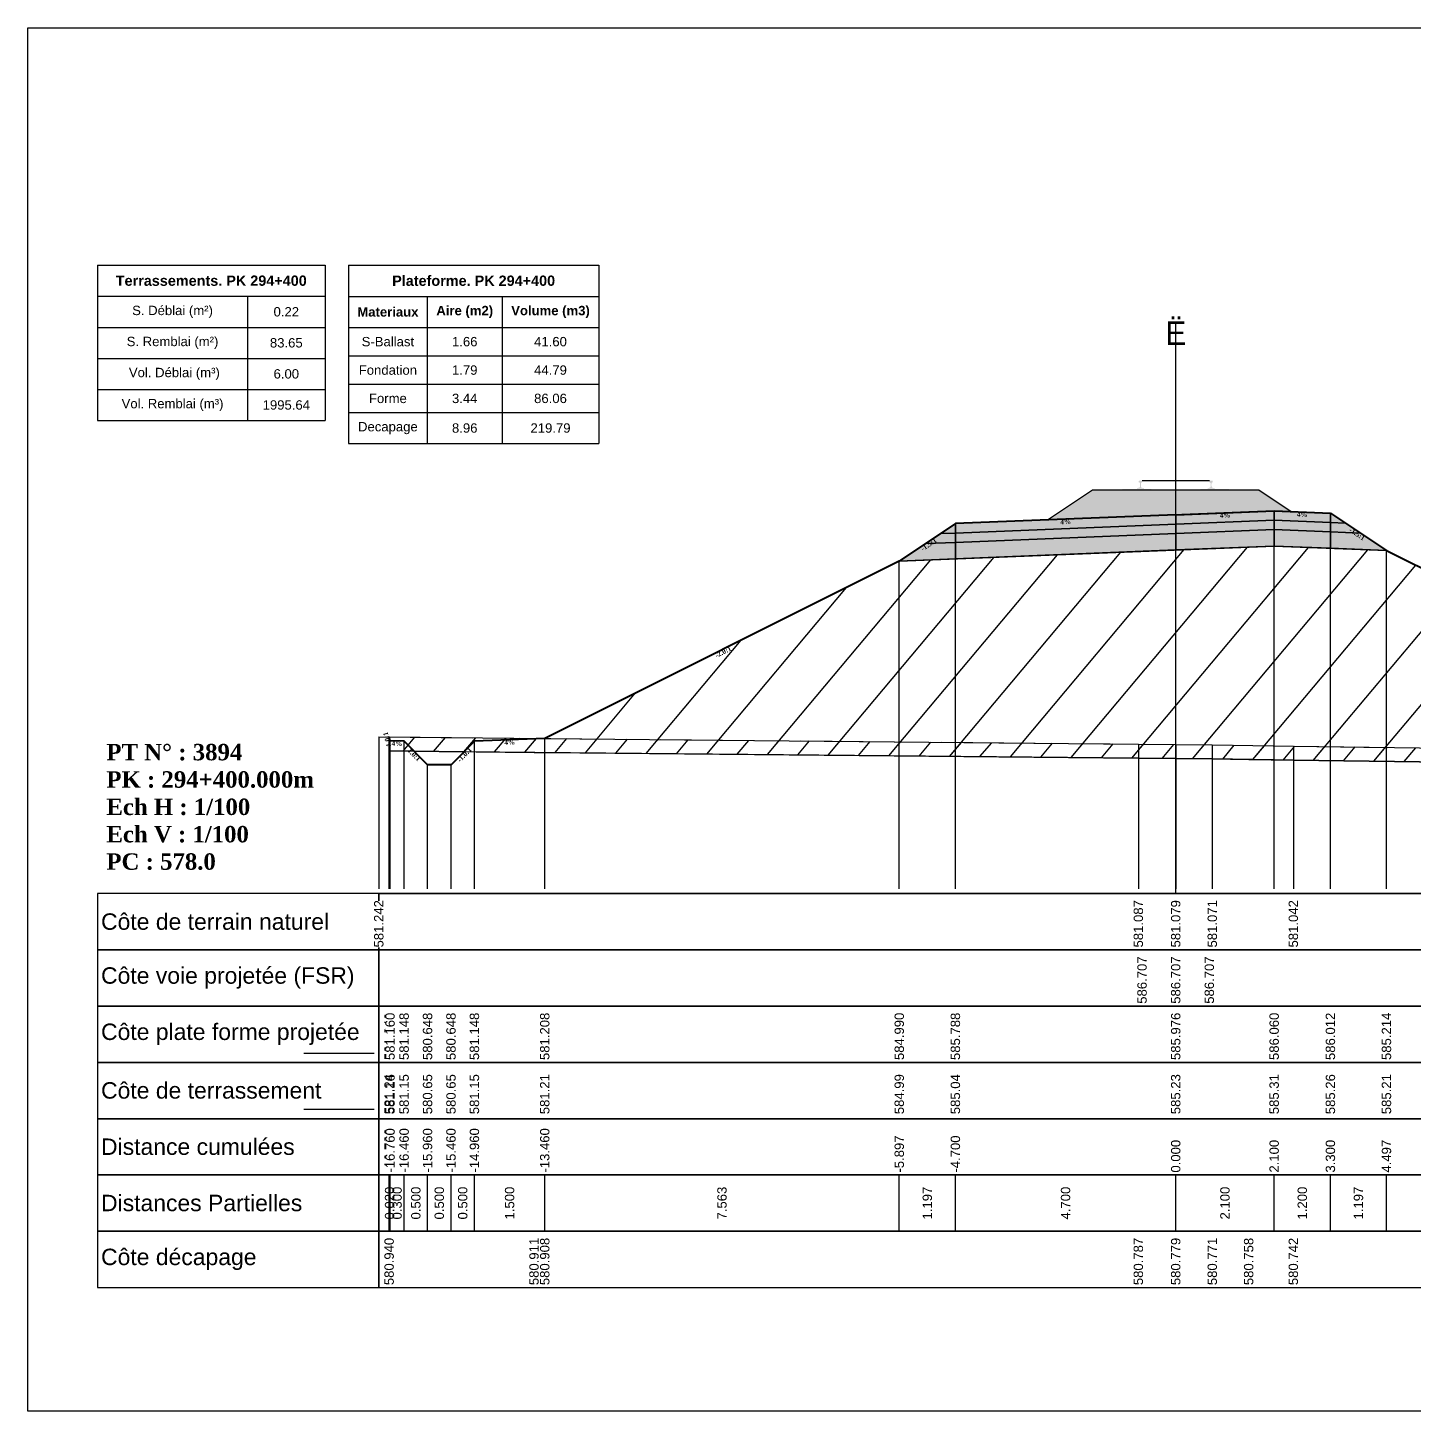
# Model space of a CAD drawing. Header units: millimetres. Extents: x 2762 to 3076, y 916 to 3305.
# Drawn here: x 2797.56 to 2827.14, y 2289.65 to 2319.15 of the extents above; entities that cross this region are included whole.
import ezdxf

# ---------------------------------------------------------------- set-up
doc = ezdxf.new("R2010")
doc.units = ezdxf.units.MM
doc.header["$LTSCALE"] = 2
doc.linetypes.add('CACHE', pattern=[9.525, 6.35, -3.175])
doc.linetypes.add('DASHED', pattern=[0.75, 0.5, -0.25])
for name, color, linetype in [('C-ANNO-TABL', 1, 'Continuous'), ('C-ANNO-TABL-TEXT', 150, 'Continuous'), ('C-ANNO-TABL-TITL', 150, 'Continuous'), ('C-ANNO-TABL-TTBL', 5, 'Continuous'), ('C-ROAD-CORR', 5, 'Continuous'), ('C-ROAD-SCTN', 7, 'Continuous')]:
    doc.layers.add(name, color=color, linetype=linetype)
doc.styles.add('ARIAL', font='arial.ttf')
doc.styles.add('C3D_Etiquette', font='romans.shx')
doc.styles.add('C3D_Profil_Travers', font='romans.shx')
doc.styles.get("Standard").update_dxf_attribs({"font": 'arial.ttf'})

msp = doc.modelspace()

# ---------------------------------------------------------------- hatches: boundary and pattern name
at = {"linetype": 'Continuous', "lineweight": -3}
msp.add_hatch(color=254, dxfattribs=at).paths.add_polyline_path([(2820.837, 2309.107), (2820.837, 2309.292), (2820.952, 2309.313), (2821.3, 2309.313), (2821.3, 2309.319), (2821.226, 2309.319), (2821.226, 2309.328), (2821.227, 2309.329), (2821.229, 2309.33), (2821.23, 2309.331), (2821.25, 2309.332), (2821.253, 2309.333), (2821.256, 2309.334), (2821.284, 2309.344), (2821.287, 2309.346), (2821.288, 2309.347), (2821.289, 2309.348), (2821.29, 2309.353), (2821.291, 2309.36), (2821.292, 2309.369), (2821.293, 2309.379), (2821.293, 2309.403), (2821.292, 2309.419), (2821.292, 2309.425), (2821.291, 2309.431), (2821.29, 2309.436), (2821.29, 2309.437), (2821.289, 2309.441), (2821.288, 2309.443), (2821.287, 2309.444), (2821.286, 2309.445), (2821.285, 2309.446), (2821.269, 2309.452), (2821.267, 2309.453), (2821.266, 2309.454), (2821.265, 2309.456), (2821.265, 2309.458), (2821.265, 2309.476), (2821.266, 2309.481), (2821.267, 2309.483), (2821.269, 2309.485), (2821.271, 2309.487), (2821.274, 2309.488), (2821.275, 2309.489), (2821.279, 2309.489), (2821.283, 2309.49), (2821.286, 2309.49), (2821.29, 2309.49), (2821.295, 2309.491), (2821.298, 2309.491), (2821.301, 2309.491), (2821.305, 2309.491), (2821.308, 2309.491), (2821.312, 2309.49), (2821.317, 2309.49), (2821.32, 2309.49), (2821.324, 2309.489), (2821.328, 2309.489), (2821.329, 2309.488), (2821.331, 2309.487), (2821.334, 2309.485), (2821.336, 2309.483), (2821.337, 2309.481), (2821.337, 2309.476), (2821.337, 2309.458), (2821.337, 2309.456), (2821.337, 2309.454), (2821.336, 2309.453), (2821.334, 2309.452), (2821.318, 2309.446), (2821.317, 2309.445), (2821.315, 2309.444), (2821.314, 2309.443), (2821.314, 2309.441), (2821.313, 2309.437), (2821.312, 2309.436), (2821.312, 2309.431), (2821.311, 2309.425), (2821.31, 2309.419), (2821.31, 2309.403), (2821.31, 2309.379), (2821.311, 2309.369), (2821.312, 2309.36), (2821.313, 2309.353), (2821.314, 2309.348), (2821.315, 2309.347), (2821.316, 2309.346), (2821.318, 2309.344), (2821.347, 2309.334), (2821.35, 2309.333), (2821.353, 2309.332), (2821.373, 2309.331), (2821.374, 2309.33), (2821.375, 2309.329), (2821.376, 2309.328), (2821.376, 2309.319), (2821.302, 2309.319), (2821.302, 2309.313), (2821.506, 2309.313), (2821.638, 2309.282), (2822.472, 2309.282), (2822.603, 2309.313), (2822.807, 2309.313), (2822.807, 2309.319), (2822.733, 2309.319), (2822.733, 2309.328), (2822.734, 2309.329), (2822.736, 2309.33), (2822.737, 2309.331), (2822.757, 2309.332), (2822.76, 2309.333), (2822.763, 2309.334), (2822.791, 2309.344), (2822.794, 2309.346), (2822.795, 2309.347), (2822.796, 2309.348), (2822.797, 2309.353), (2822.798, 2309.36), (2822.799, 2309.369), (2822.8, 2309.379), (2822.8, 2309.403), (2822.799, 2309.419), (2822.799, 2309.425), (2822.798, 2309.431), (2822.797, 2309.436), (2822.797, 2309.437), (2822.796, 2309.441), (2822.795, 2309.443), (2822.794, 2309.444), (2822.793, 2309.445), (2822.792, 2309.446), (2822.776, 2309.452), (2822.774, 2309.453), (2822.773, 2309.454), (2822.772, 2309.456), (2822.772, 2309.458), (2822.772, 2309.476), (2822.773, 2309.481), (2822.774, 2309.483), (2822.776, 2309.485), (2822.778, 2309.487), (2822.781, 2309.488), (2822.782, 2309.489), (2822.786, 2309.489), (2822.79, 2309.49), (2822.793, 2309.49), (2822.797, 2309.49), (2822.802, 2309.491), (2822.805, 2309.491), (2822.808, 2309.491), (2822.812, 2309.491), (2822.815, 2309.491), (2822.819, 2309.49), (2822.824, 2309.49), (2822.827, 2309.49), (2822.831, 2309.489), (2822.835, 2309.489), (2822.836, 2309.488), (2822.838, 2309.487), (2822.841, 2309.485), (2822.843, 2309.483), (2822.844, 2309.481), (2822.844, 2309.476), (2822.844, 2309.458), (2822.844, 2309.456), (2822.844, 2309.454), (2822.843, 2309.453), (2822.841, 2309.452), (2822.825, 2309.446), (2822.824, 2309.445), (2822.822, 2309.444), (2822.821, 2309.443), (2822.821, 2309.441), (2822.82, 2309.437), (2822.819, 2309.436), (2822.819, 2309.431), (2822.818, 2309.425), (2822.817, 2309.419), (2822.817, 2309.403), (2822.817, 2309.379), (2822.818, 2309.369), (2822.819, 2309.36), (2822.82, 2309.353), (2822.821, 2309.348), (2822.822, 2309.347), (2822.823, 2309.346), (2822.825, 2309.344), (2822.854, 2309.334), (2822.857, 2309.333), (2822.86, 2309.332), (2822.88, 2309.331), (2822.881, 2309.33), (2822.882, 2309.329), (2822.883, 2309.328), (2822.883, 2309.319), (2822.809, 2309.319), (2822.809, 2309.313), (2823.157, 2309.313), (2823.272, 2309.292), (2823.272, 2309.107)])
h = msp.add_hatch(dxfattribs=at)
h.set_pattern_fill('GRAVEL', color=252, scale=0.009, style=0)
h.set_pattern_definition([(228.0128, (2819.486781, 2308.878967), (-1.8288, -2.0574), [0.030755, -3.0447435]), (184.96974, (2819.466207, 2308.856107), (2.743199999, 0.228600013), [0.0527764, -5.2248644]), (132.51045, (2819.413629, 2308.851535), (2.286, -2.5146), [0.0372133, -3.684125]), (267.2737, (2819.324475, 2308.794385), (0.2286, 4.572), [0.0480604, -4.7579794]), (292.83365, (2819.322189, 2308.746379), (-1.143, 2.7432), [0.047127, -4.6655827]), (357.2737, (2819.340477, 2308.702945), (-4.572, 0.2286), [0.0480604, -4.7579794]), (37.69424, (2819.388483, 2308.700659), (-2.9718, -2.286), [0.0635574, -6.2921804]), (72.25533, (2819.438775, 2308.739521), (1.6002, 5.0292), [0.0600048, -5.940473]), (121.42957, (2819.457063, 2308.796671), (-1.8288, 2.9718), [0.048223, -4.774099]), (175.23636, (2819.431917, 2308.837819), (2.5146, -0.2286), [0.055054, -2.697654]), (222.39744, (2819.377053, 2308.842391), (-2.7432, -2.5146), [0.071197, -7.0485095]), (138.81407, (2819.55079, 2308.792099), (-1.6002, 1.3716), [0.0243004, -2.405751]), (171.46923, (2819.532501, 2308.808101), (2.9718, -0.4572), [0.0462314, -4.5769175]), (225, (2819.48678, 2308.81496), (-3e-17, -0.2286), [0.032329, -0.29096]), (203.1986, (2819.47078, 2308.84239), (1.143, 0.4572), [0.01741, -1.723556]), (291.8014, (2819.454777, 2308.835533), (-0.2286, 0.6858), [0.024621, -1.206428]), (30.9638, (2819.46392, 2308.812673), (0.6858, 0.4572), [0.039989, -1.292967]), (161.565, (2819.49821, 2308.83325), (0.4572, -0.2286), [0.028916, -0.693981]), (16.38954, (2819.322189, 2308.835533), (2.286, 0.6858), [0.040508, -4.0102944]), (70.34618, (2819.361051, 2308.846963), (-0.9144, -2.5146), [0.033984, -3.3643994]), (293.1986, (2819.49821, 2308.878967), (-0.4572, 1.143), [0.034819, -1.7061465]), (343.61046, (2819.511927, 2308.846963), (-2.286, 0.6858), [0.040508, -4.0102944]), (339.44395, (2819.32219, 2308.6938), (-1.143, 0.4572), [0.039063, -1.914096]), (294.77514, (2819.358765, 2308.680085), (-1.143, 2.5146), [0.0327305, -3.2403234]), (66.8014, (2819.500497, 2308.650367), (0.4572, 1.143), [0.034819, -1.7061465]), (17.35402, (2819.514213, 2308.682371), (-2.9718, -0.9144), [0.0383204, -3.793714]), (69.44395, (2819.388483, 2308.650367), (-0.4572, -1.143), [0.0195316, -1.933628]), (101.3099, (2819.48678, 2308.650367), (-0.2286, 0.9144), [0.011656, -1.1539795]), (165.9638, (2819.484495, 2308.661797), (0.6858, -0.2286), [0.047127, -0.895415]), (186.009, (2819.438775, 2308.673227), (2.286, 0.2286), [0.043674, -4.323723]), (303.69, (2819.46392, 2308.7921), (-0.2286, 0.4572), [0.032969, -0.79126]), (353.15723, (2819.482209, 2308.764667), (3.8862, -0.4572), [0.05756, -5.698441]), (60.9454, (2819.53936, 2308.757809), (-0.9144, -1.6002), [0.023536, -2.330045]), (90, (2819.5508, 2308.77838), (-0.2286, 0.2286), [0.013716, -0.214884]), (120.25644, (2819.434203, 2308.680085), (0.9144, -1.6002), [0.031758, -3.1440547]), (48.0128, (2819.418201, 2308.707517), (1.8288, 2.0574), [0.06151, -3.0139886]), (0, (2819.45935, 2308.75324), (0.2286, 0.2286), [0.059436, -0.169164]), (325.30485, (2819.518785, 2308.753237), (2.286, -1.6002), [0.036145, -3.5783385]), (254.0546, (2819.548503, 2308.732663), (-0.2286, -0.9144), [0.033285, -1.6309485]), (207.64598, (2819.539359, 2308.700659), (-4.3434, -2.286), [0.054193, -5.365122]), (175.42608, (2819.491353, 2308.675513), (-2.9718, 0.2286), [0.0573327, -5.675926])])
h.paths.add_polyline_path([(2819.322, 2308.65), (2820.28, 2309.289), (2823.83, 2309.289), (2824.519, 2308.829), (2824.155, 2308.844)])
h = msp.add_hatch(color=30, dxfattribs=at)
h.paths.add_polyline_path([(2825.355, 2308.396), (2825.355, 2308.596), (2825.674, 2308.583), (2825.993, 2308.37)])
h.paths.add_polyline_path([(2824.155, 2308.444), (2824.155, 2308.644), (2825.355, 2308.596), (2825.355, 2308.396)])
h.paths.add_polyline_path([(2822.055, 2308.36), (2822.055, 2308.56), (2824.155, 2308.644), (2824.155, 2308.444)])
h.paths.add_polyline_path([(2817.355, 2308.172), (2817.355, 2308.372), (2822.055, 2308.56), (2822.055, 2308.36)])
h.paths.add_polyline_path([(2816.716, 2308.146), (2817.035, 2308.359), (2817.355, 2308.372), (2817.355, 2308.172)])
h = msp.add_hatch(color=11, dxfattribs=at)
h.paths.add_polyline_path([(2825.355, 2308.596), (2825.355, 2308.796), (2825.674, 2308.583)])
h.paths.add_polyline_path([(2824.155, 2308.644), (2824.155, 2308.844), (2825.355, 2308.796), (2825.355, 2308.596)])
h.paths.add_polyline_path([(2822.055, 2308.56), (2822.055, 2308.76), (2824.155, 2308.844), (2824.155, 2308.644)])
h.paths.add_polyline_path([(2817.355, 2308.372), (2817.355, 2308.572), (2822.055, 2308.76), (2822.055, 2308.56)])
h.paths.add_polyline_path([(2817.035, 2308.359), (2817.355, 2308.572), (2817.355, 2308.372)])
h = msp.add_hatch(color=83, dxfattribs=at)
h.paths.add_polyline_path([(2825.355, 2308.046), (2825.355, 2308.396), (2825.993, 2308.37), (2826.551, 2307.998)])
h.paths.add_polyline_path([(2824.155, 2308.094), (2824.155, 2308.444), (2825.355, 2308.396), (2825.355, 2308.046)])
h.paths.add_polyline_path([(2822.055, 2308.01), (2822.055, 2308.36), (2824.155, 2308.444), (2824.155, 2308.094)])
h.paths.add_polyline_path([(2817.355, 2307.822), (2817.355, 2308.172), (2822.055, 2308.36), (2822.055, 2308.01)])
h.paths.add_polyline_path([(2816.158, 2307.774), (2816.716, 2308.146), (2817.355, 2308.172), (2817.355, 2307.822)])
h = msp.add_hatch(dxfattribs=at)
h.set_pattern_fill('_U', color=3, angle=50, style=0, pattern_type=0)
h.set_pattern_definition([(50, (2806.8713, 2303.7088), (-0.766044, 0.642788), [])])
h.paths.add_polyline_path([(2806.871, 2303.709), (2807.095, 2303.932), (2808.595, 2303.992), (2816.158, 2307.774), (2824.155, 2308.094), (2826.551, 2307.998), (2835.151, 2303.698), (2835.151, 2303.398), (2824.564, 2303.526), (2822.835, 2303.554), (2821.258, 2303.571)])
h.paths.add_polyline_path([(2805.275, 2303.724), (2805.275, 2304.024), (2805.295, 2303.944), (2805.595, 2303.932), (2805.808, 2303.719)])
h = msp.add_hatch(dxfattribs=at)
h.set_pattern_fill('_U', color=150, scale=0.5, angle=50, style=0, pattern_type=0)
h.set_pattern_definition([(50, (2806.87126, 2303.7088), (-0.383022, 0.321394), [])])
h.paths.add_polyline_path([(2806.871, 2303.709), (2807.095, 2303.932), (2808.595, 2303.992), (2821.258, 2303.871), (2822.835, 2303.854), (2824.564, 2303.826), (2835.151, 2303.698), (2835.151, 2303.398), (2824.564, 2303.526), (2822.835, 2303.554), (2821.258, 2303.571)])
h.paths.add_polyline_path([(2805.275, 2304.024), (2808.595, 2303.992), (2807.095, 2303.932), (2806.871, 2303.709), (2805.808, 2303.719), (2805.595, 2303.932), (2805.295, 2303.944)])
h.paths.add_polyline_path([(2805.275, 2303.724), (2805.275, 2304.024), (2805.295, 2303.944), (2805.595, 2303.932), (2805.808, 2303.719)])

# ---------------------------------------------------------------- linework, layer by layer
at = {"color": 7, "linetype": 'Continuous', "lineweight": -3}
for p, q in [((2822.055, 2300.684), (2822.055, 2312.884)), ((2805.054, 2300.684), (2839.056, 2300.684)), ((2805.275, 2293.484), (2805.275, 2294.684)), ((2805.295, 2293.484), (2805.295, 2294.684)), ((2805.295, 2293.484), (2805.295, 2294.684)), ((2805.595, 2293.484), (2805.595, 2294.684)), ((2805.595, 2293.484), (2805.595, 2294.684)), ((2806.095, 2293.484), (2806.095, 2294.684)), ((2806.095, 2293.484), (2806.095, 2294.684)), ((2806.595, 2293.484), (2806.595, 2294.684)), ((2806.595, 2293.484), (2806.595, 2294.684)), ((2807.095, 2293.484), (2807.095, 2294.684)), ((2807.095, 2293.484), (2807.095, 2294.684)), ((2808.595, 2293.484), (2808.595, 2294.684)), ((2808.595, 2293.484), (2808.595, 2294.684)), ((2816.158, 2293.484), (2816.158, 2294.684)), ((2816.158, 2293.484), (2816.158, 2294.684)), ((2817.355, 2293.484), (2817.355, 2294.684)), ((2817.355, 2293.484), (2817.355, 2294.684)), ((2822.055, 2293.484), (2822.055, 2294.684)), ((2822.055, 2293.484), (2822.055, 2294.684)), ((2824.155, 2293.484), (2824.155, 2294.684)), ((2824.155, 2293.484), (2824.155, 2294.684)), ((2825.355, 2293.484), (2825.355, 2294.684)), ((2825.355, 2293.484), (2825.355, 2294.684)), ((2826.551, 2293.484), (2826.551, 2294.684)), ((2826.551, 2293.484), (2826.551, 2294.684))]:
    msp.add_line(p, q, dxfattribs=at)
at = {"color": 251, "linetype": 'Continuous', "lineweight": -3}
for p, q in [((2819.322, 2308.65), (2820.28, 2309.289)), ((2820.28, 2309.289), (2823.83, 2309.289)), ((2823.83, 2309.289), (2824.519, 2308.829)), ((2817.035, 2308.359), (2817.355, 2308.572)), ((2817.355, 2308.572), (2822.055, 2308.76)), ((2817.355, 2308.372), (2817.355, 2308.572)), ((2817.355, 2308.572), (2817.355, 2308.372)), ((2822.055, 2308.56), (2817.355, 2308.372)), ((2824.155, 2308.844), (2819.322, 2308.65)), ((2822.055, 2308.76), (2824.155, 2308.844)), ((2822.055, 2308.56), (2822.055, 2308.76)), ((2822.055, 2308.76), (2822.055, 2308.56)), ((2824.155, 2308.644), (2822.055, 2308.56)), ((2824.519, 2308.829), (2824.155, 2308.844)), ((2824.155, 2308.644), (2824.155, 2308.844)), ((2824.155, 2308.844), (2825.355, 2308.796)), ((2824.155, 2308.844), (2824.155, 2308.644)), ((2825.355, 2308.596), (2824.155, 2308.644)), ((2825.355, 2308.596), (2825.355, 2308.796)), ((2825.355, 2308.796), (2825.674, 2308.583)), ((2825.355, 2308.796), (2825.355, 2308.596)), ((2825.674, 2308.583), (2825.355, 2308.596)), ((2817.355, 2308.372), (2817.035, 2308.359))]:
    msp.add_line(p, q, dxfattribs=at)
at = {"color": 53, "linetype": 'Continuous', "lineweight": -3}
for p, q in [((2817.355, 2308.372), (2822.055, 2308.56)), ((2822.055, 2308.56), (2824.155, 2308.644)), ((2822.055, 2308.36), (2822.055, 2308.56)), ((2822.055, 2308.56), (2822.055, 2308.36)), ((2824.155, 2308.444), (2824.155, 2308.644)), ((2824.155, 2308.644), (2825.355, 2308.596)), ((2824.155, 2308.644), (2824.155, 2308.444)), ((2825.355, 2308.396), (2825.355, 2308.596)), ((2825.355, 2308.596), (2825.674, 2308.583)), ((2825.355, 2308.596), (2825.355, 2308.396)), ((2825.674, 2308.583), (2825.993, 2308.37)), ((2816.716, 2308.146), (2817.035, 2308.359)), ((2817.035, 2308.359), (2817.355, 2308.372)), ((2817.355, 2308.172), (2817.355, 2308.372)), ((2817.355, 2308.372), (2817.355, 2308.172)), ((2822.055, 2308.36), (2817.355, 2308.172)), ((2817.355, 2308.172), (2822.055, 2308.36)), ((2824.155, 2308.444), (2822.055, 2308.36)), ((2822.055, 2308.36), (2824.155, 2308.444)), ((2822.055, 2308.01), (2822.055, 2308.36)), ((2822.055, 2308.36), (2822.055, 2308.01)), ((2825.355, 2308.396), (2824.155, 2308.444)), ((2824.155, 2308.094), (2824.155, 2308.444)), ((2824.155, 2308.444), (2825.355, 2308.396)), ((2824.155, 2308.444), (2824.155, 2308.094)), ((2825.993, 2308.37), (2825.355, 2308.396)), ((2825.355, 2308.046), (2825.355, 2308.396)), ((2825.355, 2308.396), (2825.993, 2308.37)), ((2825.355, 2308.396), (2825.355, 2308.046)), ((2825.993, 2308.37), (2826.551, 2307.998)), ((2816.158, 2307.774), (2816.716, 2308.146)), ((2817.355, 2308.172), (2816.716, 2308.146)), ((2816.716, 2308.146), (2817.355, 2308.172)), ((2817.355, 2307.822), (2817.355, 2308.172)), ((2817.355, 2308.172), (2817.355, 2307.822)), ((2822.055, 2308.01), (2817.355, 2307.822)), ((2824.155, 2308.094), (2822.055, 2308.01)), ((2825.355, 2308.046), (2824.155, 2308.094)), ((2826.551, 2307.998), (2825.355, 2308.046)), ((2817.355, 2307.822), (2816.158, 2307.774))]:
    msp.add_line(p, q, dxfattribs=at)
at = {"color": 253, "linetype": 'Continuous', "lineweight": -3}
for p, q in [((2816.158, 2307.774), (2824.155, 2308.094)), ((2824.155, 2308.094), (2826.551, 2307.998)), ((2826.551, 2307.998), (2835.151, 2303.698)), ((2808.595, 2303.992), (2816.158, 2307.774)), ((2805.275, 2304.024), (2808.595, 2303.992)), ((2805.295, 2303.944), (2805.275, 2304.024)), ((2805.275, 2303.724), (2805.275, 2304.024)), ((2805.275, 2304.024), (2805.295, 2303.944)), ((2805.275, 2303.724), (2805.275, 2304.024)), ((2805.275, 2304.024), (2805.295, 2303.944)), ((2805.595, 2303.932), (2805.295, 2303.944)), ((2805.295, 2303.944), (2805.595, 2303.932)), ((2805.295, 2303.944), (2805.595, 2303.932)), ((2805.808, 2303.719), (2805.595, 2303.932)), ((2805.595, 2303.932), (2805.808, 2303.719)), ((2805.595, 2303.932), (2805.808, 2303.719)), ((2806.871, 2303.709), (2807.095, 2303.932)), ((2807.095, 2303.932), (2806.871, 2303.709)), ((2806.871, 2303.709), (2807.095, 2303.932)), ((2807.095, 2303.932), (2808.595, 2303.992)), ((2808.595, 2303.992), (2807.095, 2303.932)), ((2807.095, 2303.932), (2808.595, 2303.992)), ((2808.595, 2303.992), (2821.258, 2303.871)), ((2821.258, 2303.871), (2822.835, 2303.854)), ((2822.835, 2303.854), (2824.564, 2303.826)), ((2824.564, 2303.826), (2835.151, 2303.698)), ((2805.808, 2303.719), (2805.275, 2303.724)), ((2805.808, 2303.719), (2805.275, 2303.724)), ((2806.871, 2303.709), (2805.808, 2303.719)), ((2805.808, 2303.719), (2806.871, 2303.709)), ((2806.095, 2303.432), (2805.808, 2303.719)), ((2806.871, 2303.709), (2806.595, 2303.432)), ((2821.258, 2303.571), (2806.871, 2303.709)), ((2821.258, 2303.571), (2806.871, 2303.709)), ((2822.835, 2303.554), (2821.258, 2303.571)), ((2822.835, 2303.554), (2821.258, 2303.571)), ((2824.564, 2303.526), (2822.835, 2303.554)), ((2824.564, 2303.526), (2822.835, 2303.554)), ((2806.595, 2303.432), (2806.095, 2303.432)), ((2835.151, 2303.398), (2824.564, 2303.526)), ((2835.151, 2303.398), (2824.564, 2303.526))]:
    msp.add_line(p, q, dxfattribs=at)
at = {"color": 8, "linetype": 'CACHE', "lineweight": -3}
for p, q in [((2822.055, 2300.784), (2822.055, 2308.01)), ((2822.055, 2300.784), (2822.055, 2308.01)), ((2824.155, 2300.784), (2824.155, 2308.094)), ((2825.355, 2300.784), (2825.355, 2308.046)), ((2826.551, 2300.784), (2826.551, 2307.998)), ((2816.158, 2300.784), (2816.158, 2307.774)), ((2817.355, 2300.784), (2817.355, 2307.822)), ((2805.275, 2300.784), (2805.275, 2304.024)), ((2805.295, 2300.784), (2805.295, 2303.944)), ((2805.595, 2300.784), (2805.595, 2303.932)), ((2807.095, 2300.784), (2807.095, 2303.932)), ((2808.595, 2300.784), (2808.595, 2303.992)), ((2806.095, 2300.784), (2806.095, 2303.432)), ((2806.595, 2300.784), (2806.595, 2303.432))]:
    msp.add_line(p, q, dxfattribs=at)
at = {"color": 105, "linetype": 'DASHED', "lineweight": -3, "ltscale": 2}
for p, q in [((2805.055, 2304.026), (2821.258, 2303.871)), ((2821.258, 2303.871), (2822.055, 2303.862)), ((2822.055, 2303.862), (2822.835, 2303.854)), ((2822.835, 2303.854), (2824.564, 2303.826)), ((2824.564, 2303.826), (2839.055, 2303.651))]:
    msp.add_line(p, q, dxfattribs=at)
at = {"color": 98, "linetype": 'CACHE', "lineweight": -3}
for p, q in [((2805.055, 2304.026), (2805.055, 2300.784)), ((2821.258, 2303.871), (2821.258, 2300.784)), ((2822.055, 2303.862), (2822.055, 2300.784)), ((2822.835, 2303.854), (2822.835, 2300.784)), ((2824.564, 2303.826), (2824.564, 2300.784))]:
    msp.add_line(p, q, dxfattribs=at)
at = {"color": 6, "linetype": 'Continuous', "lineweight": -3}
for p, q in [((2805.275, 2303.724), (2808.366, 2303.694)), ((2808.366, 2303.694), (2808.595, 2303.692)), ((2808.595, 2303.692), (2821.258, 2303.571)), ((2821.258, 2303.571), (2822.055, 2303.562)), ((2822.055, 2303.562), (2822.835, 2303.554)), ((2822.835, 2303.554), (2823.611, 2303.542)), ((2823.611, 2303.542), (2824.564, 2303.526)), ((2824.564, 2303.526), (2835.151, 2303.398))]:
    msp.add_line(p, q, dxfattribs=at)
at = {"color": 154, "linetype": 'Continuous', "lineweight": -3}
msp.add_line((2803.454, 2297.284), (2804.954, 2297.284), dxfattribs=at)
at = {"color": 1, "linetype": 'Continuous', "lineweight": -3}
msp.add_line((2803.454, 2296.084), (2804.954, 2296.084), dxfattribs=at)
at = {"color": 7, "linetype": 'Continuous', "lineweight": -3}
for points in [[(2805.054, 2299.484), (2805.054, 2300.684), (2799.054, 2300.684), (2799.054, 2299.484)], [(2805.054, 2299.484), (2839.056, 2299.484), (2839.056, 2300.684), (2805.054, 2300.684)], [(2805.054, 2298.284), (2805.054, 2299.484), (2799.054, 2299.484), (2799.054, 2298.284)], [(2805.054, 2298.284), (2839.056, 2298.284), (2839.056, 2299.484), (2805.054, 2299.484)], [(2805.054, 2297.084), (2805.054, 2298.284), (2799.054, 2298.284), (2799.054, 2297.084)], [(2805.054, 2297.084), (2839.056, 2297.084), (2839.056, 2298.284), (2805.054, 2298.284)], [(2805.054, 2295.884), (2805.054, 2297.084), (2799.054, 2297.084), (2799.054, 2295.884)], [(2805.054, 2295.884), (2839.056, 2295.884), (2839.056, 2297.084), (2805.054, 2297.084)], [(2805.054, 2294.684), (2805.054, 2295.884), (2799.054, 2295.884), (2799.054, 2294.684)], [(2805.054, 2294.684), (2839.056, 2294.684), (2839.056, 2295.884), (2805.054, 2295.884)], [(2805.054, 2293.484), (2805.054, 2294.684), (2799.054, 2294.684), (2799.054, 2293.484)], [(2805.054, 2293.484), (2839.056, 2293.484), (2839.056, 2294.684), (2805.054, 2294.684)], [(2805.054, 2292.284), (2805.054, 2293.484), (2799.054, 2293.484), (2799.054, 2292.284)], [(2805.054, 2292.284), (2839.056, 2292.284), (2839.056, 2293.484), (2805.054, 2293.484)]]:
    msp.add_3dface(points, dxfattribs=at)
at = {"layer": 'C-ANNO-TABL', "color": 7, "linetype": 'Continuous', "lineweight": -3}
for p, q in [((2799.054, 2313.419), (2802.255, 2313.419)), ((2802.255, 2313.419), (2803.907, 2313.419)), ((2802.255, 2313.419), (2802.255, 2312.757)), ((2804.407, 2313.416), (2806.089, 2313.416)), ((2806.089, 2313.416), (2807.685, 2313.416)), ((2806.089, 2313.416), (2806.089, 2312.754)), ((2807.685, 2313.416), (2809.748, 2313.416)), ((2807.685, 2313.416), (2807.685, 2312.754)), ((2799.054, 2312.757), (2802.255, 2312.757)), ((2802.255, 2312.757), (2803.907, 2312.757)), ((2802.255, 2312.757), (2802.255, 2312.095)), ((2804.407, 2312.754), (2806.089, 2312.754)), ((2806.089, 2312.754), (2807.685, 2312.754)), ((2806.089, 2312.754), (2806.089, 2312.147)), ((2807.685, 2312.754), (2809.748, 2312.754)), ((2807.685, 2312.754), (2807.685, 2312.147)), ((2804.407, 2312.147), (2806.089, 2312.147)), ((2806.089, 2312.147), (2807.685, 2312.147)), ((2806.089, 2312.147), (2806.089, 2311.543)), ((2807.685, 2312.147), (2809.748, 2312.147)), ((2807.685, 2312.147), (2807.685, 2311.543)), ((2799.054, 2312.095), (2802.255, 2312.095)), ((2802.255, 2312.095), (2803.907, 2312.095)), ((2802.255, 2312.095), (2802.255, 2311.432)), ((2804.407, 2311.543), (2806.089, 2311.543)), ((2806.089, 2311.543), (2807.685, 2311.543)), ((2806.089, 2311.543), (2806.089, 2310.939)), ((2807.685, 2311.543), (2809.748, 2311.543)), ((2807.685, 2311.543), (2807.685, 2310.939)), ((2799.054, 2311.432), (2802.255, 2311.432)), ((2802.255, 2311.432), (2803.907, 2311.432)), ((2802.255, 2311.432), (2802.255, 2310.77)), ((2804.407, 2310.939), (2806.089, 2310.939)), ((2806.089, 2310.939), (2807.685, 2310.939)), ((2806.089, 2310.939), (2806.089, 2310.28)), ((2807.685, 2310.939), (2809.748, 2310.939)), ((2807.685, 2310.939), (2807.685, 2310.28))]:
    msp.add_line(p, q, dxfattribs=at)
at = {"layer": 'C-ANNO-TABL-TTBL', "color": 7, "linetype": 'Continuous', "lineweight": -3}
for p, q in [((2799.054, 2314.084), (2803.907, 2314.084)), ((2799.054, 2314.084), (2799.054, 2313.419)), ((2803.907, 2314.084), (2803.907, 2313.419)), ((2804.407, 2314.084), (2809.748, 2314.084)), ((2804.407, 2314.084), (2804.407, 2313.416)), ((2809.748, 2314.084), (2809.748, 2313.416)), ((2799.054, 2313.419), (2799.054, 2312.757)), ((2803.907, 2313.419), (2803.907, 2312.757)), ((2804.407, 2313.416), (2804.407, 2312.754)), ((2809.748, 2313.416), (2809.748, 2312.754)), ((2799.054, 2312.757), (2799.054, 2312.095)), ((2803.907, 2312.757), (2803.907, 2312.095)), ((2804.407, 2312.754), (2804.407, 2312.147)), ((2809.748, 2312.754), (2809.748, 2312.147)), ((2804.407, 2312.147), (2804.407, 2311.543)), ((2809.748, 2312.147), (2809.748, 2311.543)), ((2799.054, 2312.095), (2799.054, 2311.432)), ((2803.907, 2312.095), (2803.907, 2311.432)), ((2804.407, 2311.543), (2804.407, 2310.939)), ((2809.748, 2311.543), (2809.748, 2310.939)), ((2799.054, 2311.432), (2799.054, 2310.77)), ((2803.907, 2311.432), (2803.907, 2310.77)), ((2804.407, 2310.939), (2804.407, 2310.28)), ((2809.748, 2310.939), (2809.748, 2310.28)), ((2799.054, 2310.77), (2802.255, 2310.77)), ((2802.255, 2310.77), (2803.907, 2310.77)), ((2804.407, 2310.28), (2806.089, 2310.28)), ((2806.089, 2310.28), (2807.685, 2310.28)), ((2807.685, 2310.28), (2809.748, 2310.28))]:
    msp.add_line(p, q, dxfattribs=at)
at = {"layer": 'C-ROAD-CORR', "color": 1, "linetype": 'Continuous', "lineweight": 40}
for p, q in [((2817.355, 2308.572), (2816.158, 2307.774)), ((2822.055, 2308.76), (2817.355, 2308.572)), ((2822.055, 2308.76), (2824.155, 2308.844)), ((2824.155, 2308.844), (2825.355, 2308.796)), ((2825.355, 2308.796), (2826.551, 2307.998)), ((2826.551, 2307.998), (2835.151, 2303.698)), ((2816.158, 2307.774), (2808.595, 2303.992)), ((2805.295, 2303.944), (2805.275, 2304.024)), ((2805.595, 2303.932), (2805.295, 2303.944)), ((2806.095, 2303.432), (2805.595, 2303.932)), ((2807.095, 2303.932), (2806.595, 2303.432)), ((2808.595, 2303.992), (2807.095, 2303.932)), ((2806.595, 2303.432), (2806.095, 2303.432))]:
    msp.add_line(p, q, dxfattribs=at)
at = {"layer": 'C-ROAD-CORR', "color": 102, "linetype": 'Continuous', "lineweight": -3, "ltscale": 0.5}
for p, q in [((2822.055, 2308.01), (2817.355, 2307.822)), ((2822.055, 2308.01), (2824.155, 2308.094)), ((2824.155, 2308.094), (2825.355, 2308.046)), ((2825.355, 2308.046), (2826.551, 2307.998)), ((2817.355, 2307.822), (2816.158, 2307.774))]:
    msp.add_line(p, q, dxfattribs=at)
at = {"layer": 'C-ROAD-CORR', "color": 1, "linetype": 'Continuous', "lineweight": -3}
for p, q in [((2806.095, 2303.432), (2805.595, 2303.932)), ((2807.095, 2303.932), (2806.595, 2303.432))]:
    msp.add_line(p, q, dxfattribs=at)
at = {"layer": 'C-ROAD-SCTN', "color": 154, "linetype": 'Continuous', "lineweight": -3}
for p, q in [((2821.337, 2309.491), (2822.055, 2309.491)), ((2822.055, 2309.491), (2822.772, 2309.491)), ((2816.158, 2307.774), (2817.355, 2308.572)), ((2817.355, 2308.572), (2822.055, 2308.76)), ((2822.055, 2308.76), (2824.155, 2308.844)), ((2824.155, 2308.844), (2825.355, 2308.796)), ((2825.355, 2308.796), (2826.551, 2307.998)), ((2826.551, 2307.998), (2835.151, 2303.698)), ((2808.595, 2303.992), (2816.158, 2307.774)), ((2805.275, 2304.024), (2805.295, 2303.944)), ((2805.295, 2303.944), (2805.595, 2303.932)), ((2805.595, 2303.932), (2806.095, 2303.432)), ((2806.595, 2303.432), (2807.095, 2303.932)), ((2807.095, 2303.932), (2808.595, 2303.992)), ((2806.095, 2303.432), (2806.595, 2303.432))]:
    msp.add_line(p, q, dxfattribs=at)
at = {"layer": 'C-ROAD-SCTN', "color": 140, "linetype": 'Continuous', "lineweight": -3}
for p, q in [((2819.322, 2308.65), (2820.28, 2309.289)), ((2820.28, 2309.289), (2820.323, 2309.289)), ((2820.323, 2309.289), (2822.055, 2309.289)), ((2822.055, 2309.289), (2823.786, 2309.289)), ((2823.786, 2309.289), (2823.83, 2309.289)), ((2823.83, 2309.289), (2824.519, 2308.829))]:
    msp.add_line(p, q, dxfattribs=at)
at = {"layer": 'C-ROAD-SCTN', "color": 1, "linetype": 'Continuous', "lineweight": -3}
for p, q in [((2817.355, 2307.822), (2822.055, 2308.01)), ((2822.055, 2308.01), (2824.155, 2308.094)), ((2824.155, 2308.094), (2825.355, 2308.046)), ((2825.355, 2308.046), (2826.551, 2307.998)), ((2826.551, 2307.998), (2835.151, 2303.698)), ((2808.595, 2303.992), (2816.158, 2307.774)), ((2816.158, 2307.774), (2817.355, 2307.822)), ((2805.275, 2304.024), (2805.295, 2303.944)), ((2805.295, 2303.944), (2805.595, 2303.932)), ((2805.595, 2303.932), (2806.095, 2303.432)), ((2806.595, 2303.432), (2807.095, 2303.932)), ((2807.095, 2303.932), (2808.595, 2303.992)), ((2806.095, 2303.432), (2806.595, 2303.432))]:
    msp.add_line(p, q, dxfattribs=at)

# ---------------------------------------------------------------- texts
at = {"color": 7, "linetype": 'Continuous', "lineweight": -3}
for s, insert, char_height, attachment_point, style in [('{\\fWingdings|b0|i0|c2|p0;Ë}', (2822.055, 2312.384), 0.5, 8, 'C3D_Profil_Travers'), ('{\\fTimes New Roman|b1|i0|c0|p18;PT N° : 3894\\PPK : 294+400.000m\\PEch H : 1/100\\PEch V : 1/100\\PPC : 578.0}', (2799.243, 2301.184), 0.35, 7, 'C3D_Profil_Travers'), ('{\\fArial|b0|i0|c0|p34;Côte de terrain naturel}', (2799.129, 2300.084), 0.35, 4, 'C3D_Etiquette'), ('{\\fArial|b0|i0|c0|p34;Côte plate forme projetée}', (2799.129, 2297.684), 0.35, 4, 'C3D_Etiquette'), ('{\\fArial|b0|i0|c0|p34;Côte de terrassement}', (2799.129, 2296.484), 0.35, 4, 'C3D_Etiquette'), ('{\\fArial|b0|i0|c0|p34;Distance cumulées}', (2799.129, 2295.284), 0.35, 4, 'C3D_Etiquette'), ('{\\fArial|b0|i0|c0|p34;Distances Partielles}', (2799.129, 2294.084), 0.35, 4, 'C3D_Etiquette'), ('{\\fArial|b0|i0|c0|p34;Côte décapage}', (2799.129, 2292.884), 0.35, 4, 'C3D_Etiquette')]:
    msp.add_mtext(s, dxfattribs=dict(at, insert=insert, char_height=char_height, attachment_point=attachment_point, style=style))
at = {"color": 7, "linetype": 'Continuous', "lineweight": -3, "char_height": 0.1, "style": 'C3D_Etiquette'}
for s, insert, width, attachment_point, rotation in [('{\\fTimes New Roman|b1|i0|c0|p18;4%}', (2819.705, 2308.662), 0.42071, 2, 2.2906), ('{\\fTimes New Roman|b1|i0|c0|p18;4%}', (2823.105, 2308.798), 0.37094, 2, 2.2906), ('{\\fTimes New Roman|b1|i0|c0|p18;4%}', (2824.754, 2308.816), 0.42071, 2, 357.7094), ('{\\fTimes New Roman|b1|i0|c0|p18;-1.5:1}', (2825.951, 2308.393), 0.34598, 2, 326.3099), ('{\\fTimes New Roman|b1|i0|c0|p18;-1.5:1}', (2816.758, 2308.169), 0.34598, 2, 33.6901), ('{\\fTimes New Roman|b1|i0|c0|p18;-2.0:1}', (2812.378, 2305.879), 0.34598, 2, 26.5651), ('{\\fTimes New Roman|b1|i0|c0|p18;1.0:1}', (2805.281, 2303.983), 0.29446, 8, 104.0362), ('{\\fTimes New Roman|b1|i0|c0|p18;4%}', (2805.445, 2303.934), 0.37094, 2, 357.7094), ('{\\fTimes New Roman|b1|i0|c0|p18;4%}', (2807.845, 2303.958), 0.42071, 2, 2.2906), ('{\\fTimes New Roman|b1|i0|c0|p18;1.0:1}', (2805.842, 2303.679), 0.29001, 2, 315), ('{\\fTimes New Roman|b1|i0|c0|p18;-1.0:1}', (2806.848, 2303.679), 0.34598, 2, 45)]:
    msp.add_mtext(s, dxfattribs=dict(at, insert=insert, width=width, attachment_point=attachment_point, rotation=rotation))
at = {"color": 7, "linetype": 'Continuous', "lineweight": -3, "insert": (2799.129, 2298.884), "char_height": 0.35, "attachment_point": 4}
msp.add_mtext('{\\fArial|b0|i0|c0|p34;Côte voie projetée (FSR)}', dxfattribs=at)
at = {"color": 7, "linetype": 'Continuous', "lineweight": -3, "char_height": 0.2, "rotation": 90, "style": 'C3D_Profil_Travers'}
for s, insert, attachment_point in [('{\\fArial|b0|i0|c0|p34;581.24}', (2805.275, 2295.979), 4), ('{\\fArial|b0|i0|c0|p34;581.16}', (2805.295, 2295.979), 4), ('{\\fArial|b0|i0|c0|p34;581.15}', (2805.595, 2295.979), 4), ('{\\fArial|b0|i0|c0|p34;580.65}', (2806.095, 2295.979), 4), ('{\\fArial|b0|i0|c0|p34;580.65}', (2806.595, 2295.979), 4), ('{\\fArial|b0|i0|c0|p34;581.15}', (2807.095, 2295.979), 4), ('{\\fArial|b0|i0|c0|p34;581.21}', (2808.595, 2295.979), 4), ('{\\fArial|b0|i0|c0|p34;584.99}', (2816.158, 2295.979), 4), ('{\\fArial|b0|i0|c0|p34;585.04}', (2817.355, 2295.979), 4), ('{\\fArial|b0|i0|c0|p34;585.23}', (2822.055, 2295.979), 4), ('{\\fArial|b0|i0|c0|p34;585.31}', (2824.155, 2295.979), 4), ('{\\fArial|b0|i0|c0|p34;585.26}', (2825.355, 2295.979), 4), ('{\\fArial|b0|i0|c0|p34;585.21}', (2826.551, 2295.979), 4), ('{\\fArial|b0|i0|c0|p34;0.020}', (2805.285, 2294.084), 5), ('{\\fArial|b0|i0|c0|p34;0.300}', (2805.445, 2294.084), 5), ('{\\fArial|b0|i0|c0|p34;0.500}', (2805.845, 2294.084), 5), ('{\\fArial|b0|i0|c0|p34;0.500}', (2806.345, 2294.084), 5), ('{\\fArial|b0|i0|c0|p34;0.500}', (2806.845, 2294.084), 5), ('{\\fArial|b0|i0|c0|p34;1.500}', (2807.845, 2294.084), 5), ('{\\fArial|b0|i0|c0|p34;7.563}', (2812.376, 2294.084), 5), ('{\\fArial|b0|i0|c0|p34;1.197}', (2816.756, 2294.084), 5), ('{\\fArial|b0|i0|c0|p34;4.700}', (2819.705, 2294.084), 5), ('{\\fArial|b0|i0|c0|p34;2.100}', (2823.105, 2294.084), 5), ('{\\fArial|b0|i0|c0|p34;1.200}', (2824.755, 2294.084), 5), ('{\\fArial|b0|i0|c0|p34;1.197}', (2825.953, 2294.084), 5)]:
    msp.add_mtext(s, dxfattribs=dict(at, insert=insert, attachment_point=attachment_point))
at = {"layer": 'C-ANNO-TABL-TEXT', "color": 7, "linetype": 'Continuous', "lineweight": -3, "char_height": 0.2, "attachment_point": 5, "style": 'ARIAL'}
for s, insert in [('{\\fArial|b0|i0|c0|p34;\\C7;0.22}', (2803.081, 2313.088)), ('{\\fArial|b0|i0|c0|p34;\\C7;83.65}', (2803.081, 2312.426)), ('{\\fArial|b0|i0|c0|p34;\\C7;S-Ballast}', (2805.248, 2312.451)), ('{\\fArial|b0|i0|c0|p34;\\C7;1.66}', (2806.887, 2312.451)), ('{\\C18;\\c0;41.60}', (2808.717, 2312.451)), ('{\\fArial|b0|i0|c0|p34;\\C7;6.00}', (2803.081, 2311.764)), ('{\\fArial|b0|i0|c0|p34;\\C7;Fondation}', (2805.248, 2311.845)), ('{\\fArial|b0|i0|c0|p34;\\C7;1.79}', (2806.887, 2311.845)), ('{\\C18;\\c0;44.79}', (2808.717, 2311.845)), ('{\\fArial|b0|i0|c0|p34;\\C7;Forme}', (2805.248, 2311.241)), ('{\\fArial|b0|i0|c0|p34;\\C7;3.44}', (2806.887, 2311.241)), ('{\\C18;\\c0;86.06}', (2808.717, 2311.241)), ('{\\fArial|b0|i0|c0|p34;\\C7;1995.64}', (2803.081, 2311.101)), ('{\\fArial|b0|i0|c0|p34;\\C7;Decapage}', (2805.248, 2310.609)), ('{\\fArial|b0|i0|c0|p34;\\C7;8.96}', (2806.887, 2310.609)), ('{\\C18;\\c0;219.79}', (2808.717, 2310.609))]:
    msp.add_mtext(s, dxfattribs=dict(at, insert=insert))
at = {"layer": 'C-ANNO-TABL-TITL', "color": 7, "linetype": 'Continuous', "lineweight": -3, "attachment_point": 5, "style": 'ARIAL'}
for s, insert, char_height in [('{\\fArial|b1|i0|c0|p34;\\C7;Terrassements. PK 294+400}', (2801.48, 2313.751), 0.22), ('{\\fArial|b1|i0|c0|p34;\\C18;\\c0;Plateforme. PK 294+400}', (2807.077, 2313.75), 0.22), ('{\\fArial|b0|i0|c0|p34;\\C7;S. Déblai (m²) }', (2800.654, 2313.088), 0.2), ('{\\fArial|b1|i0|c0|p34;\\C7;Materiaux   }', (2805.248, 2313.085), 0.2), ('{\\fArial|b1|i0|c0|p34;\\C7;Aire (m2)}', (2806.887, 2313.085), 0.2), ('{\\fArial|b1|i0|c0|p34;\\C7;Volume (m3)}', (2808.717, 2313.085), 0.2), ('{\\fArial|b0|i0|c0|p34;\\C7;S. Remblai (m²) }', (2800.654, 2312.426), 0.2), ('{\\fArial|b0|i0|c0|p34;\\C7; Vol. Déblai (m³) }', (2800.654, 2311.764), 0.2), ('{\\fArial|b0|i0|c0|p34;\\C7;Vol. Remblai (m³)}', (2800.654, 2311.101), 0.2)]:
    msp.add_mtext(s, dxfattribs=dict(at, insert=insert, char_height=char_height))

# ---------------------------------------------------------------- next in the draw order: texts
at = {"color": 7, "linetype": 'Continuous', "lineweight": -3, "char_height": 0.2, "attachment_point": 4, "rotation": 90, "style": 'C3D_Profil_Travers', "bg_fill": 3, "box_fill_scale": 1.000375, "bg_fill_color": 256, "bg_fill_true_color": 13158600, "bg_fill_transparency": 0}
for s, insert, width in [('{\\fArial|b0|i0|c0|p34;581.242}', (2805.055, 2299.534), 0.99347), ('{\\fArial|b0|i0|c0|p34;581.087}', (2821.258, 2299.534), 0.99553), ('{\\fArial|b0|i0|c0|p34;581.079}', (2822.055, 2299.534), 0.99595), ('{\\fArial|b0|i0|c0|p34;581.071}', (2822.835, 2299.534), 0.95654), ('{\\fArial|b0|i0|c0|p34;581.042}', (2824.564, 2299.534), 0.99347), ('{\\fArial|b0|i0|c0|p34;586.707}', (2821.337, 2298.334), 0.99553), ('{\\fArial|b0|i0|c0|p34;586.707}', (2822.055, 2298.334), 0.99553), ('{\\fArial|b0|i0|c0|p34;586.707}', (2822.772, 2298.334), 0.99553), ('{\\fArial|b0|i0|c0|p34;581.240}', (2805.275, 2297.134), 0.99484), ('{\\fArial|b0|i0|c0|p34;580.648}', (2806.095, 2297.134), 0.99595), ('{\\fArial|b0|i0|c0|p34;580.648}', (2806.595, 2297.134), 0.99595), ('{\\fArial|b0|i0|c0|p34;581.148}', (2807.095, 2297.134), 0.99595), ('{\\fArial|b0|i0|c0|p34;581.208}', (2808.595, 2297.134), 0.99595), ('{\\fArial|b0|i0|c0|p34;584.990}', (2816.158, 2297.134), 0.99484), ('{\\fArial|b0|i0|c0|p34;585.788}', (2817.355, 2297.134), 0.99595), ('{\\fArial|b0|i0|c0|p34;585.976}', (2822.055, 2297.134), 0.99539), ('{\\fArial|b0|i0|c0|p34;586.060}', (2824.155, 2297.134), 0.99484), ('{\\fArial|b0|i0|c0|p34;586.012}', (2825.355, 2297.134), 0.99347), ('{\\fArial|b0|i0|c0|p34;585.214}', (2826.551, 2297.134), 0.99471), ('{\\fArial|b0|i0|c0|p34;\\C256;-16.780}', (2805.275, 2294.734), 0.93463), ('{\\fArial|b0|i0|c0|p34;\\C256;-15.960}', (2806.095, 2294.734), 0.93463), ('{\\fArial|b0|i0|c0|p34;\\C256;-15.460}', (2806.595, 2294.734), 0.93463), ('{\\fArial|b0|i0|c0|p34;\\C256;-14.960}', (2807.095, 2294.734), 0.93463), ('{\\fArial|b0|i0|c0|p34;\\C256;-13.460}', (2808.595, 2294.734), 0.93463), ('{\\fArial|b0|i0|c0|p34;\\C256;-5.897}', (2816.158, 2294.734), 0.77838), ('{\\fArial|b0|i0|c0|p34;\\C256;-4.700}', (2817.355, 2294.734), 0.77769), ('{\\fArial|b0|i0|c0|p34;\\C256;0.000}', (2822.055, 2294.734), 0.68096), ('{\\fArial|b0|i0|c0|p34;\\C256;2.100}', (2824.155, 2294.734), 0.6844), ('{\\fArial|b0|i0|c0|p34;\\C256;3.300}', (2825.355, 2294.734), 0.68082), ('{\\fArial|b0|i0|c0|p34;\\C256;4.497}', (2826.551, 2294.734), 0.68978), ('{\\fArial|b0|i0|c0|p34;580.940}', (2805.275, 2292.334), 0.99484), ('{\\fArial|b0|i0|c0|p34;580.911}', (2808.366, 2292.334), 0.95654), ('{\\fArial|b0|i0|c0|p34;580.787}', (2821.258, 2292.334), 0.99553), ('{\\fArial|b0|i0|c0|p34;580.779}', (2822.055, 2292.334), 0.99595), ('{\\fArial|b0|i0|c0|p34;580.771}', (2822.835, 2292.334), 0.95654), ('{\\fArial|b0|i0|c0|p34;580.758}', (2823.611, 2292.334), 0.99595), ('{\\fArial|b0|i0|c0|p34;580.742}', (2824.564, 2292.334), 0.99347)]:
    msp.add_mtext(s, dxfattribs=dict(at, insert=insert, width=width))

# ---------------------------------------------------------------- next in the draw order: texts
for s, insert, width in [('{\\fArial|b0|i0|c0|p34;581.160}', (2805.295, 2297.134), 0.99484), ('{\\fArial|b0|i0|c0|p34;\\C256;-16.760}', (2805.295, 2294.734), 0.93463), ('{\\fArial|b0|i0|c0|p34;580.908}', (2808.595, 2292.334), 0.99595)]:
    msp.add_mtext(s, dxfattribs=dict(at, insert=insert, width=width))

# ---------------------------------------------------------------- next in the draw order: texts
for s, insert, width in [('{\\fArial|b0|i0|c0|p34;581.148}', (2805.595, 2297.134), 0.99595), ('{\\fArial|b0|i0|c0|p34;\\C256;-16.460}', (2805.595, 2294.734), 0.93463)]:
    msp.add_mtext(s, dxfattribs=dict(at, insert=insert, width=width))

# ---------------------------------------------------------------- next in the draw order: linework, layer by layer
msp.add_lwpolyline([(2797.565, 2319.145), (2846.565, 2319.145), (2846.565, 2289.645), (2797.565, 2289.645)], close=True)

doc.saveas('drawing.dxf')
